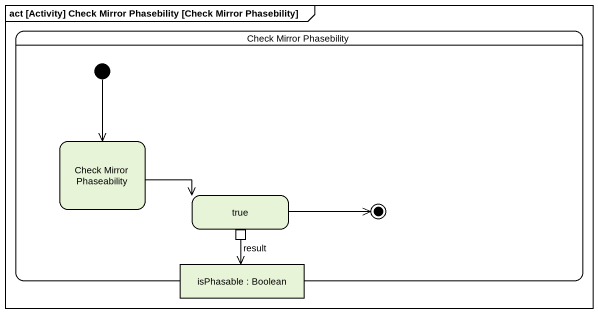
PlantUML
@startuml
mainframe act [Activity] Check Mirror Phasebility [Check Mirror Phasebility]
hide empty description
state "Check Mirror Phasebility" as Check_Mirror_Phasebility {
  state "Check Mirror Phaseability" as Check_Mirror_Phaseability
  state true {
    state result <<outputPin>>
  }
  state "isPhasable : Boolean" as isPhasable <<object>>
  [*] --> Check_Mirror_Phaseability
  true -right-> [*]
}
Check_Mirror_Phaseability -right-> true
result --> isPhasable
@enduml
